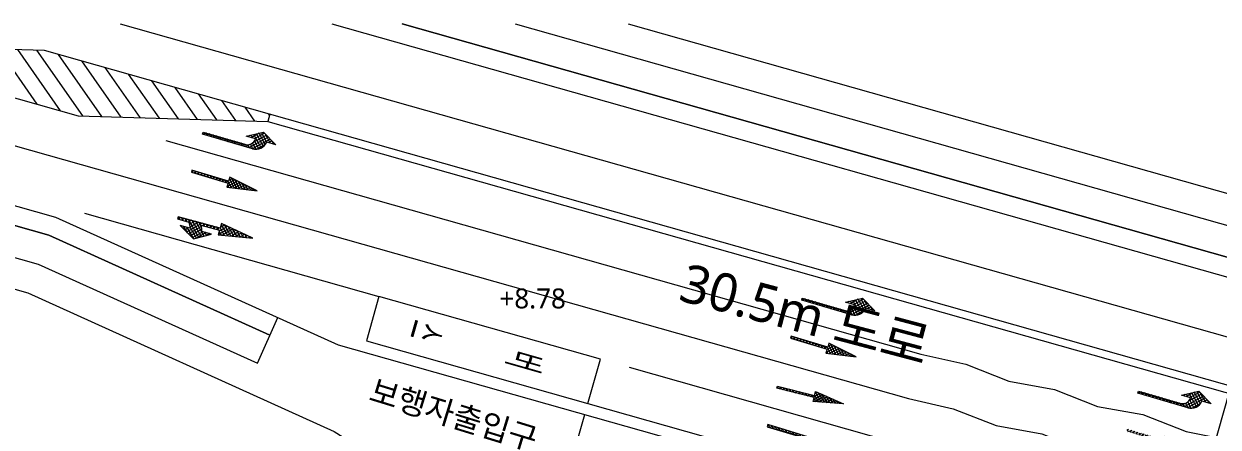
# Model space of a CAD drawing. Header units: millimetres. Extents: x -71377 to 516042, y -145869 to 441446.
# Drawn here: x 230306 to 308132, y 260111 to 286369 of the extents above; entities that cross this region are included whole.
import ezdxf

# ---------------------------------------------------------------- set-up
doc = ezdxf.new("R2010")
doc.units = ezdxf.units.MM
doc.header["$LTSCALE"] = 1000
for name, color, linetype, lineweight in [('251024_도로_dwg', 8, 'Continuous', 5), ('A-text-1', 3, 'Continuous', 5), ('j-스쿨존 휀스', 7, 'Continuous', 5), ('개선안도 base 2022 09$0$00_계획선', 7, 'Continuous', 5), ('개선안도 base 2022 09$0$j-교통개선-당초안', 7, 'Continuous', 5)]:
    doc.layers.add(name, color=color, linetype=linetype, lineweight=lineweight)
doc.styles.add('나눔고딕', font='NanumGothic.ttf', dxfattribs={"height": 1500})
doc.styles.add('나눔고딕_1', font='NanumGothic.ttf', dxfattribs={"height": 2500})
doc.styles.add('나눔고딕_4', font='NanumGothic.ttf', dxfattribs={"height": 1300})
doc.styles.add('맑은 고딕', font='malgun.ttf', dxfattribs={"width": 0.5, "height": 2000})

# ---------------------------------------------------------------- blocks, each defined once
blk = doc.blocks.new('251024_도로_dwg_A$C61e17efd-3827739-지반층 배치도')
at = {"layer": 'j-스쿨존 휀스'}
blk.add_line((237982, 174934), (181813, 190805), dxfattribs=at)
at = {"layer": 'j-스쿨존 휀스', "flags": 128}
blk.add_lwpolyline([(173191, 170540), (158776, 177051), (110098, 190805)], dxfattribs=at)
blk = doc.blocks.new('251024_도로_dwg__X6-3827740-지반층 배치도')
at = {"layer": '개선안도 base 2022 09$0$j-교통개선-당초안'}
for p, q in [((556.59, 755.46), (557.66, 756.53)), ((558.19, 754.38), (556.59, 755.98)), ((556.59, 752.81), (558.19, 754.41)), ((558.19, 751.72), (556.59, 753.32)), ((556.59, 750.16), (558.19, 751.76)), ((558.19, 749.07), (556.59, 750.67)), ((556.59, 747.51), (558.19, 749.11)), ((558.19, 746.42), (556.59, 748.02)), ((556.59, 744.86), (558.19, 746.46)), ((558.19, 743.77), (556.59, 745.37)), ((556.59, 742.21), (558.19, 743.81)), ((558.19, 741.12), (556.59, 742.72)), ((556.59, 739.56), (558.19, 741.16)), ((558.19, 738.47), (556.59, 740.07)), ((556.59, 736.9), (558.19, 738.5)), ((558.19, 735.81), (556.59, 737.41)), ((556.59, 734.25), (558.19, 735.85)), ((558.19, 733.16), (556.59, 734.76)), ((556.59, 731.6), (558.19, 733.2)), ((558.19, 730.51), (556.59, 732.11)), ((556.59, 728.95), (558.19, 730.55)), ((558.19, 727.86), (556.59, 729.46)), ((556.59, 726.3), (558.19, 727.9)), ((558.19, 725.21), (556.59, 726.81)), ((556.59, 723.65), (558.19, 725.25)), ((558.99, 721.76), (556.59, 724.16)), ((556.59, 720.99), (558.49, 722.89)), ((568, 710.09), (556.59, 721.5)), ((556.6, 718.35), (559.39, 721.14)), ((565.33, 723.37), (564.06, 724.64)), ((564.06, 723.16), (564.95, 724.04)), ((564.06, 720.51), (565.91, 722.36)), ((568.86, 717.19), (564.06, 721.99)), ((567.04, 708.4), (556.59, 718.85)), ((557.03, 716.13), (560.72, 719.82)), ((562.13, 710.66), (557.24, 715.55)), ((557.86, 714.31), (562.49, 718.93)), ((559, 712.8), (566.87, 720.67)), ((560.43, 711.58), (567.84, 718.98)), ((568.97, 711.78), (561.29, 719.46)), ((562.16, 710.65), (568.8, 717.29)), ((569.93, 713.47), (564.06, 719.34)), ((564.06, 709.9), (569.77, 715.61)), ((564.06, 707.25), (569.47, 712.66)), ((566.08, 706.72), (564.06, 708.73)), ((564.06, 704.6), (565.94, 706.48)), ((565.11, 705.03), (564.06, 706.08)), ((564.15, 703.34), (564.06, 703.43))]:
    blk.add_line(p, q, dxfattribs=at)
blk = doc.blocks.new('251024_도로_dwg__X3-3827746-지반층 배치도')
at = {"layer": '개선안도 base 2022 09$0$j-교통개선-당초안'}
for p, q in [((585.38, 755.08), (587.06, 756.77)), ((587.07, 754.66), (585.38, 756.36)), ((574.55, 741.6), (581.2, 748.25)), ((576.48, 738.23), (587.07, 748.83)), ((577.46, 747.16), (581.2, 750.9)), ((587.07, 738.75), (577.89, 747.93)), ((581.2, 747.28), (578.86, 749.62)), ((581.2, 749.93), (579.82, 751.31)), ((581.2, 752.58), (580.79, 752.99)), ((580.99, 753.35), (581.2, 753.55)), ((587.07, 744.05), (584, 747.13)), ((585.38, 752.43), (587.07, 754.13)), ((587.07, 752.01), (585.38, 753.7)), ((585.38, 749.78), (587.07, 751.48)), ((587.07, 749.36), (585.38, 751.05)), ((587.07, 746.71), (585.38, 748.4)), ((581.2, 736.67), (575, 742.87)), ((575.51, 739.91), (582.05, 746.45)), ((581.2, 734.02), (575.79, 739.43)), ((582.8, 737.72), (575.97, 744.56)), ((584.6, 738.57), (576.93, 746.24)), ((577.44, 736.54), (587.07, 746.17)), ((578.41, 734.85), (587.07, 743.52)), ((587.07, 741.4), (582.03, 746.45)), ((585.1, 738.9), (587.07, 740.87)), ((581.2, 731.37), (579.33, 733.24)), ((579.37, 733.17), (581.2, 734.99)), ((580.33, 731.48), (581.2, 732.34)), ((585.38, 736.52), (587.07, 738.22)), ((587.07, 736.1), (585.38, 737.79)), ((585.38, 733.87), (587.07, 735.57)), ((587.07, 733.45), (585.38, 735.14)), ((585.38, 731.22), (587.07, 732.92)), ((587.07, 730.8), (585.38, 732.49)), ((585.38, 728.57), (587.07, 730.26)), ((587.07, 728.14), (585.38, 729.84)), ((589.25, 718.01), (582.15, 725.12)), ((582.36, 722.9), (584.58, 725.12)), ((588.87, 715.74), (582.5, 722.11)), ((582.75, 720.64), (587.23, 725.12)), ((583.14, 718.37), (589.88, 725.12)), ((583.52, 716.11), (590.04, 722.62)), ((589.64, 720.27), (584.8, 725.12)), ((585.38, 725.92), (587.07, 727.61)), ((587.07, 725.49), (585.38, 727.19)), ((590.03, 722.54), (587.45, 725.12)), ((590.41, 724.81), (590.1, 725.12)), ((588.48, 713.48), (583.04, 718.92)), ((588.1, 711.21), (583.59, 715.72)), ((583.91, 713.84), (589.5, 719.43)), ((587.71, 708.95), (584.13, 712.52)), ((584.3, 711.57), (588.95, 716.23)), ((584.68, 709.31), (588.41, 713.03)), ((587.32, 706.68), (584.68, 709.33)), ((585.07, 707.04), (587.86, 709.84)), ((586.94, 704.42), (585.22, 706.13)), ((585.45, 704.78), (587.32, 706.64)), ((586.55, 702.15), (585.77, 702.93)), ((585.84, 702.51), (586.77, 703.44))]:
    blk.add_line(p, q, dxfattribs=at)
blk = doc.blocks.new('251024_도로_dwg__X5-3827744-지반층 배치도')
at = {"layer": '개선안도 base 2022 09$0$j-교통개선-당초안'}
for p, q in [((629.12, 759.44), (630.32, 760.69)), ((629.35, 760.69), (630.82, 759.27)), ((629.12, 756.74), (630.82, 758.5)), ((629.12, 758.3), (630.82, 756.66)), ((629.12, 754.04), (630.82, 755.8)), ((629.12, 755.69), (630.82, 754.06)), ((629.12, 751.34), (630.82, 753.1)), ((629.12, 753.09), (630.82, 751.45)), ((629.12, 750.48), (630.82, 748.84)), ((629.12, 748.64), (630.82, 750.4)), ((629.12, 747.88), (630.82, 746.24)), ((629.12, 745.94), (630.82, 747.7)), ((629.12, 745.27), (630.82, 743.63)), ((629.12, 743.24), (630.82, 745)), ((629.12, 742.66), (630.82, 741.02)), ((629.12, 740.55), (630.82, 742.3)), ((629.12, 740.06), (630.82, 738.42)), ((629.12, 737.85), (630.82, 739.6)), ((629.12, 737.45), (630.82, 735.81)), ((629.12, 735.15), (630.82, 736.9)), ((629.12, 734.84), (630.82, 733.2)), ((629.12, 732.45), (630.82, 734.2)), ((629.12, 732.24), (630.82, 730.6)), ((629.12, 729.75), (630.82, 731.5)), ((625.74, 728.95), (625.82, 729.03)), ((626, 727.43), (632.81, 720.85)), ((626.13, 726.66), (628.43, 729.03)), ((626.53, 724.36), (631.04, 729.03)), ((626.53, 724.31), (632.43, 718.61)), ((626.92, 722.07), (633.64, 729.03)), ((627.04, 729.03), (633.19, 723.09)), ((627.07, 721.19), (632.05, 716.37)), ((627.31, 719.77), (633.77, 726.47)), ((627.7, 717.48), (633.21, 723.19)), ((629.12, 729.63), (633.58, 725.33)), ((632.44, 729.03), (633.96, 727.56)), ((627.6, 718.07), (631.67, 714.14)), ((628.09, 715.19), (632.65, 719.91)), ((628.13, 714.95), (631.29, 711.9)), ((628.48, 712.89), (632.09, 716.63)), ((628.66, 711.83), (630.91, 709.66)), ((628.87, 710.6), (631.54, 713.36)), ((629.19, 708.71), (630.52, 707.42)), ((629.26, 708.3), (630.98, 710.08)), ((629.65, 706.01), (630.42, 706.8)), ((629.73, 705.59), (630.14, 705.18))]:
    blk.add_line(p, q, dxfattribs=at)
blk = doc.blocks.new('251024_도로_dwg__X5-3827749-지반층 배치도')
at = {"layer": '개선안도 base 2022 09$0$j-교통개선-당초안'}
for p, q in [((629.12, 759.44), (630.32, 760.69)), ((629.35, 760.69), (630.82, 759.27)), ((629.12, 756.74), (630.82, 758.5)), ((629.12, 758.3), (630.82, 756.66)), ((629.12, 754.04), (630.82, 755.8)), ((629.12, 755.69), (630.82, 754.06)), ((629.12, 751.34), (630.82, 753.1)), ((629.12, 753.09), (630.82, 751.45)), ((629.12, 750.48), (630.82, 748.84)), ((629.12, 748.64), (630.82, 750.4)), ((629.12, 747.88), (630.82, 746.24)), ((629.12, 745.94), (630.82, 747.7)), ((629.12, 745.27), (630.82, 743.63)), ((629.12, 743.24), (630.82, 745)), ((629.12, 742.66), (630.82, 741.02)), ((629.12, 740.55), (630.82, 742.3)), ((629.12, 740.06), (630.82, 738.42)), ((629.12, 737.85), (630.82, 739.6)), ((629.12, 737.45), (630.82, 735.81)), ((629.12, 735.15), (630.82, 736.9)), ((629.12, 734.84), (630.82, 733.2)), ((629.12, 732.45), (630.82, 734.2)), ((629.12, 732.24), (630.82, 730.6)), ((629.12, 729.75), (630.82, 731.5)), ((625.74, 728.95), (625.82, 729.03)), ((626, 727.43), (632.81, 720.85)), ((626.13, 726.66), (628.43, 729.03)), ((626.53, 724.36), (631.04, 729.03)), ((626.53, 724.31), (632.43, 718.61)), ((626.92, 722.07), (633.64, 729.03)), ((627.04, 729.03), (633.19, 723.09)), ((627.07, 721.19), (632.05, 716.37)), ((627.31, 719.77), (633.77, 726.47)), ((627.7, 717.48), (633.21, 723.19)), ((629.12, 729.63), (633.58, 725.33)), ((632.44, 729.03), (633.96, 727.56)), ((627.6, 718.07), (631.67, 714.14)), ((628.09, 715.19), (632.65, 719.91)), ((628.13, 714.95), (631.29, 711.9)), ((628.48, 712.89), (632.09, 716.63)), ((628.66, 711.83), (630.91, 709.66)), ((628.87, 710.6), (631.54, 713.36)), ((629.19, 708.71), (630.52, 707.42)), ((629.26, 708.3), (630.98, 710.08)), ((629.65, 706.01), (630.42, 706.8)), ((629.73, 705.59), (630.14, 705.18))]:
    blk.add_line(p, q, dxfattribs=at)
blk = doc.blocks.new('251024_도로_dwg__X6-3827743-지반층 배치도')
at = {"layer": '개선안도 base 2022 09$0$j-교통개선-당초안'}
for p, q in [((556.59, 755.46), (557.66, 756.53)), ((558.19, 754.38), (556.59, 755.98)), ((556.59, 752.81), (558.19, 754.41)), ((558.19, 751.72), (556.59, 753.32)), ((556.59, 750.16), (558.19, 751.76)), ((558.19, 749.07), (556.59, 750.67)), ((556.59, 747.51), (558.19, 749.11)), ((558.19, 746.42), (556.59, 748.02)), ((556.59, 744.86), (558.19, 746.46)), ((558.19, 743.77), (556.59, 745.37)), ((556.59, 742.21), (558.19, 743.81)), ((558.19, 741.12), (556.59, 742.72)), ((556.59, 739.56), (558.19, 741.16)), ((558.19, 738.47), (556.59, 740.07)), ((556.59, 736.9), (558.19, 738.5)), ((558.19, 735.81), (556.59, 737.41)), ((556.59, 734.25), (558.19, 735.85)), ((558.19, 733.16), (556.59, 734.76)), ((556.59, 731.6), (558.19, 733.2)), ((558.19, 730.51), (556.59, 732.11)), ((556.59, 728.95), (558.19, 730.55)), ((558.19, 727.86), (556.59, 729.46)), ((556.59, 726.3), (558.19, 727.9)), ((558.19, 725.21), (556.59, 726.81)), ((556.59, 723.65), (558.19, 725.25)), ((558.99, 721.76), (556.59, 724.16)), ((556.59, 720.99), (558.49, 722.89)), ((568, 710.09), (556.59, 721.5)), ((556.6, 718.35), (559.39, 721.14)), ((565.33, 723.37), (564.06, 724.64)), ((564.06, 723.16), (564.95, 724.04)), ((564.06, 720.51), (565.91, 722.36)), ((568.86, 717.19), (564.06, 721.99)), ((567.04, 708.4), (556.59, 718.85)), ((557.03, 716.13), (560.72, 719.82)), ((562.13, 710.66), (557.24, 715.55)), ((557.86, 714.31), (562.49, 718.93)), ((559, 712.8), (566.87, 720.67)), ((560.43, 711.58), (567.84, 718.98)), ((568.97, 711.78), (561.29, 719.46)), ((562.16, 710.65), (568.8, 717.29)), ((569.93, 713.47), (564.06, 719.34)), ((564.06, 709.9), (569.77, 715.61)), ((564.06, 707.25), (569.47, 712.66)), ((566.08, 706.72), (564.06, 708.73)), ((564.06, 704.6), (565.94, 706.48)), ((565.11, 705.03), (564.06, 706.08)), ((564.15, 703.34), (564.06, 703.43))]:
    blk.add_line(p, q, dxfattribs=at)
blk = doc.blocks.new('251024_도로_dwg-3827738-지반층 배치도')
at = {"layer": '개선안도 base 2022 09$0$j-교통개선-당초안'}
h = blk.add_hatch(dxfattribs=at)
h.set_pattern_fill('FP_3', color=256, style=0, pattern_type=2)
h.set_pattern_definition([(262, (505124053.3, 278730820.8), (990.2680687, -139.173101), [])])
h.paths.add_polyline_path([(-1067403, -69597), (-1067830, -69856), (-1059905, -82931), (-1051119, -91637), (-1050691, -91378), (-1058617, -78303), (-1064204, -72767)])
at = {"layer": '개선안도 base 2022 09$0$00_계획선', "flags": 128}
for points in [[(-1014940, -127210), (-1048344, -72101), (-1056796, -51888), (-1056796, -51887), (-1057699, -48468), (-1062402, -40709), (-1065618, -37815), (-1089592, 1736), (-1087211, 11449), (-1038080, 41229)], [(-1088907, -58235), (-1116323, -13005), (-1126035, -10623)]]:
    blk.add_lwpolyline(points, dxfattribs=at)
at = {"layer": '개선안도 base 2022 09$0$j-교통개선-당초안'}
for p, q in [((-1064699, -80808), (-1105683, -13196)), ((-1078148, -68267), (-1108403, -18353)), ((-1073705, -41836), (-1083071, -26385)), ((-1039147, -104636), (-1085636, -27940)), ((-1061696, -73224), (-1088202, -29495)), ((-1054589, -73373), (-1064928, -56316))]:
    blk.add_line(p, q, dxfattribs=at)
at = {"layer": '개선안도 base 2022 09$0$j-교통개선-당초안', "flags": 128}
for points in [[(-1074786, -71403), (-1110963, -11719), (-1093860, -1352)], [(-1029061, -114042), (-1053036, -74488), (-1060838, -55829), (-1093989, -1138)], [(-1101134, -13947), (-1090231, -7338), (-1087452, -5653), (-1066717, -39860), (-1069497, -41545)], [(-1070138, -41933), (-1072704, -43488), (-1064928, -56316), (-1062363, -54761), (-1070138, -41933), (-1080505, -24830), (-1082189, -22342), (-1083487, -19621), (-1085299, -17211), (-1086597, -14490), (-1088409, -12080), (-1089707, -9359), (-1090872, -7727)], [(-1085636, -27940), (-1087320, -25452), (-1088618, -22731), (-1090430, -20322), (-1091728, -17601), (-1093540, -15191), (-1094838, -12470), (-1096003, -10837)], [(-1051119, -91637), (-1059905, -82931), (-1103117, -11641)], [(-1067830, -69856), (-1067403, -69597), (-1102689, -11382)], [(-1088202, -29495), (-1089885, -27008), (-1091184, -24287), (-1092995, -21877), (-1094294, -19156), (-1096105, -16746), (-1097404, -14025), (-1098569, -12392)], [(-1099110, -15415), (-1098793, -15950), (-1099799, -15379), (-1099817, -14223), (-1099500, -14757)], [(-1098535, -15074), (-1096804, -17993), (-1096927, -18066), (-1098365, -15640)], [(-1083527, -63251), (-1110114, -19390), (-1107334, -17705)], [(-1079469, -30006), (-1077764, -32941), (-1077640, -32869), (-1079057, -30430)], [(-1087219, -34780), (-1086902, -35314), (-1087907, -34743), (-1087926, -33587), (-1087609, -34122)], [(-1086643, -34438), (-1084912, -37357), (-1085035, -37430), (-1086474, -35005)], [(-1020319, -122193), (-1050132, -73010), (-1056176, -58555), (-1059174, -59809)], [(-1025699, -117177), (-1051919, -73919), (-1058021, -59327)], [(-1059610, -67624), (-1060272, -66560), (-1060014, -66400), (-1061514, -64709), (-1060659, -66801), (-1060401, -66641), (-1058902, -69048), (-1058773, -68968), (-1059182, -68311)], [(-1058948, -67978), (-1058814, -68193), (-1058600, -68537), (-1058646, -67313), (-1059724, -66731), (-1059376, -67290)], [(-1066036, -69313), (-1065719, -69847), (-1066725, -69277), (-1066743, -68121), (-1066426, -68655)], [(-1065461, -68972), (-1063730, -71891), (-1063853, -71964), (-1065291, -69538)], [(-1047216, -97112), (-1058617, -78303), (-1067403, -69597)]]:
    blk.add_lwpolyline(points, dxfattribs=at)
for points in [[(-1079933, -34343), (-1081293, -32250), (-1081517, -32396), (-1082306, -30570), (-1080957, -32032), (-1081181, -32178), (-1079821, -34270)], [(-1082687, -36044), (-1083949, -33890), (-1083718, -33755), (-1084997, -32232), (-1084295, -34093), (-1084064, -33958), (-1082802, -36111)], [(-1061505, -70577), (-1062766, -68423), (-1062535, -68288), (-1063815, -66765), (-1063112, -68626), (-1062882, -68491), (-1061620, -70644)]]:
    blk.add_lwpolyline(points, close=True, dxfattribs=at)
at = {"layer": '개선안도 base 2022 09$0$j-교통개선-당초안'}
for centre, radius, start, end in [((-1099208, -15497), 795, 32.14383, 111.56631), ((-1098850, -15900), 550, 28.17456, 118.18463), ((-1087316, -34861), 795, 32.14383, 111.56631), ((-1086959, -35265), 550, 28.17456, 118.18463), ((-1058823, -67926), 843, 131.00617, 158.98576), ((-1058618, -68459), 583, 124.38786, 165.23758), ((-1066134, -69395), 795, 32.14383, 111.56631), ((-1065776, -69798), 550, 28.17456, 118.18463)]:
    blk.add_arc(centre, radius, start, end, dxfattribs=at)
at = {"rotation": 136.9999987515237}
blk.add_blockref('251024_도로_dwg_A$C61e17efd-3827739-지반층 배치도', (-815049, -52718), dxfattribs=at)
at = {"extrusion": (0, 0, -1)}
for name, p, xscale, yscale, zscale, rotation in [('251024_도로_dwg__X5-3827744-지반층 배치도', (1167813, 9930), 78.84800000005646, 78.84800000005646, -78.84800000005646, 149.6364326042085), ('251024_도로_dwg__X6-3827743-지반층 배치도', (1154933, 630), 89.60000000006404, 89.60000000006404, -89.60000000006406, 149.853127866681), ('251024_도로_dwg__X5-3827744-지반층 배치도', (1155921, -9434), 78.84800000005646, 78.84800000005646, -78.84800000005646, 149.6364326042085), ('251024_도로_dwg__X5-3827744-지반층 배치도', (1134739, -43967), 78.84800000005646, 78.84800000005646, -78.84800000005646, 149.6364326042085)]:
    blk.add_blockref(name, p, dxfattribs=dict(at, xscale=xscale, yscale=yscale, zscale=zscale, rotation=rotation))
for name, p, xscale, yscale, zscale, rotation in [('251024_도로_dwg__X6-3827740-지반층 배치도', (-1088485, 65749), 89.6000000000641, 89.6000000000641, 89.6000000000641, 210.6691462271637), ('251024_도로_dwg__X5-3827749-지반층 배치도', (-1070920, 43053), 78.84800000005649, 78.84800000005649, 78.84800000005649, 213.0254869725083), ('251024_도로_dwg__X6-3827740-지반층 배치도', (-1076593, 46385), 89.6000000000641, 89.6000000000641, 89.6000000000641, 210.6691462271637), ('251024_도로_dwg__X3-3827746-지반층 배치도', (-1050081, 16315), 89.60000000006414, 89.60000000006414, 89.60000000006414, 211.9033404196669), ('251024_도로_dwg__X6-3827740-지반층 배치도', (-1055411, 11852), 89.6000000000641, 89.6000000000641, 89.6000000000641, 210.6691462271637)]:
    blk.add_blockref(name, p, dxfattribs=dict(xscale=xscale, yscale=yscale, zscale=zscale, rotation=rotation))
at = {"layer": '개선안도 base 2022 09$0$j-교통개선-당초안', "char_height": 2000, "width": 1682.82, "attachment_point": 2, "rotation": 31.12897, "line_spacing_factor": 1.113024, "style": '맑은 고딕'}
for s, insert in [('\\f맑은 고딕|b0|i0|c129|p50|;\\W.5;버', (-1069505, -45897)), ('\\f맑은 고딕|b0|i0|c129|p50|;\\W.5;스', (-1066115, -51692))]:
    blk.add_mtext(s, dxfattribs=dict(at, insert=insert))

msp = doc.modelspace()

# ---------------------------------------------------------------- block references
at = {"layer": '251024_도로_dwg', "rotation": 223.0000012484763}
msp.add_blockref('251024_도로_dwg-3827738-지반층 배치도', (-486983.6, -498853.4), dxfattribs=at)

# ---------------------------------------------------------------- texts
at = {"layer": 'A-text-1', "attachment_point": 1, "line_spacing_factor": 1.2}
for s, insert, char_height, width, rotation, style in [('\\pxt5.08,10.16,15.24,20.32,25.4,30.48,35.56,40.64,45.72,50.8,55.88,60.96,66.04,71.12,76.2,81.28,86.36,91.44,96.52,101.6,106.68,111.76,116.84,121.92,127,132.08,137.16,142.24,147.32,152.4,157.48,162.56;{30.5m 도로}', (273529.7, 270808.1), 2500, 22315.546, 345.169683, '나눔고딕_1'), ('\\pxt8.46667,16.93333,25.4,33.86667,42.33333,50.8,59.26667,67.73333,76.2,84.66667,93.13333,101.6,110.06667,118.53333,127,135.46667,143.93333,152.4,160.86667,169.33333,177.8,186.26667,194.73333,203.2,211.66667,220.13333,228.6,237.06667,245.53333,254,262.46667,270.93333;{보행자출입구}', (253141.7, 263285.8), 1500, 14628.537, 342.964581, '나눔고딕')]:
    msp.add_mtext(s, dxfattribs=dict(at, insert=insert, char_height=char_height, width=width, rotation=rotation, style=style))
at = {"layer": 'A-text-1', "insert": (261296.8, 269141.3), "char_height": 1300, "width": 6709.329, "attachment_point": 1, "line_spacing_factor": 1.2, "style": '나눔고딕_4'}
msp.add_mtext('\\pxt9.76923,19.53846,29.30769,39.07692,48.84615,58.61538,68.38462,78.15385,87.92308,97.69231,107.46154,117.23077,127,136.76923,146.53846,156.30769,166.07692,175.84615,185.61538,195.38462,205.15385,214.92308,224.69231,234.46154,244.23077,254,263.76923,273.53846,283.30769,293.07692,302.84615,312.61538;{+8.78}', dxfattribs=at)

doc.saveas('drawing.dxf')
